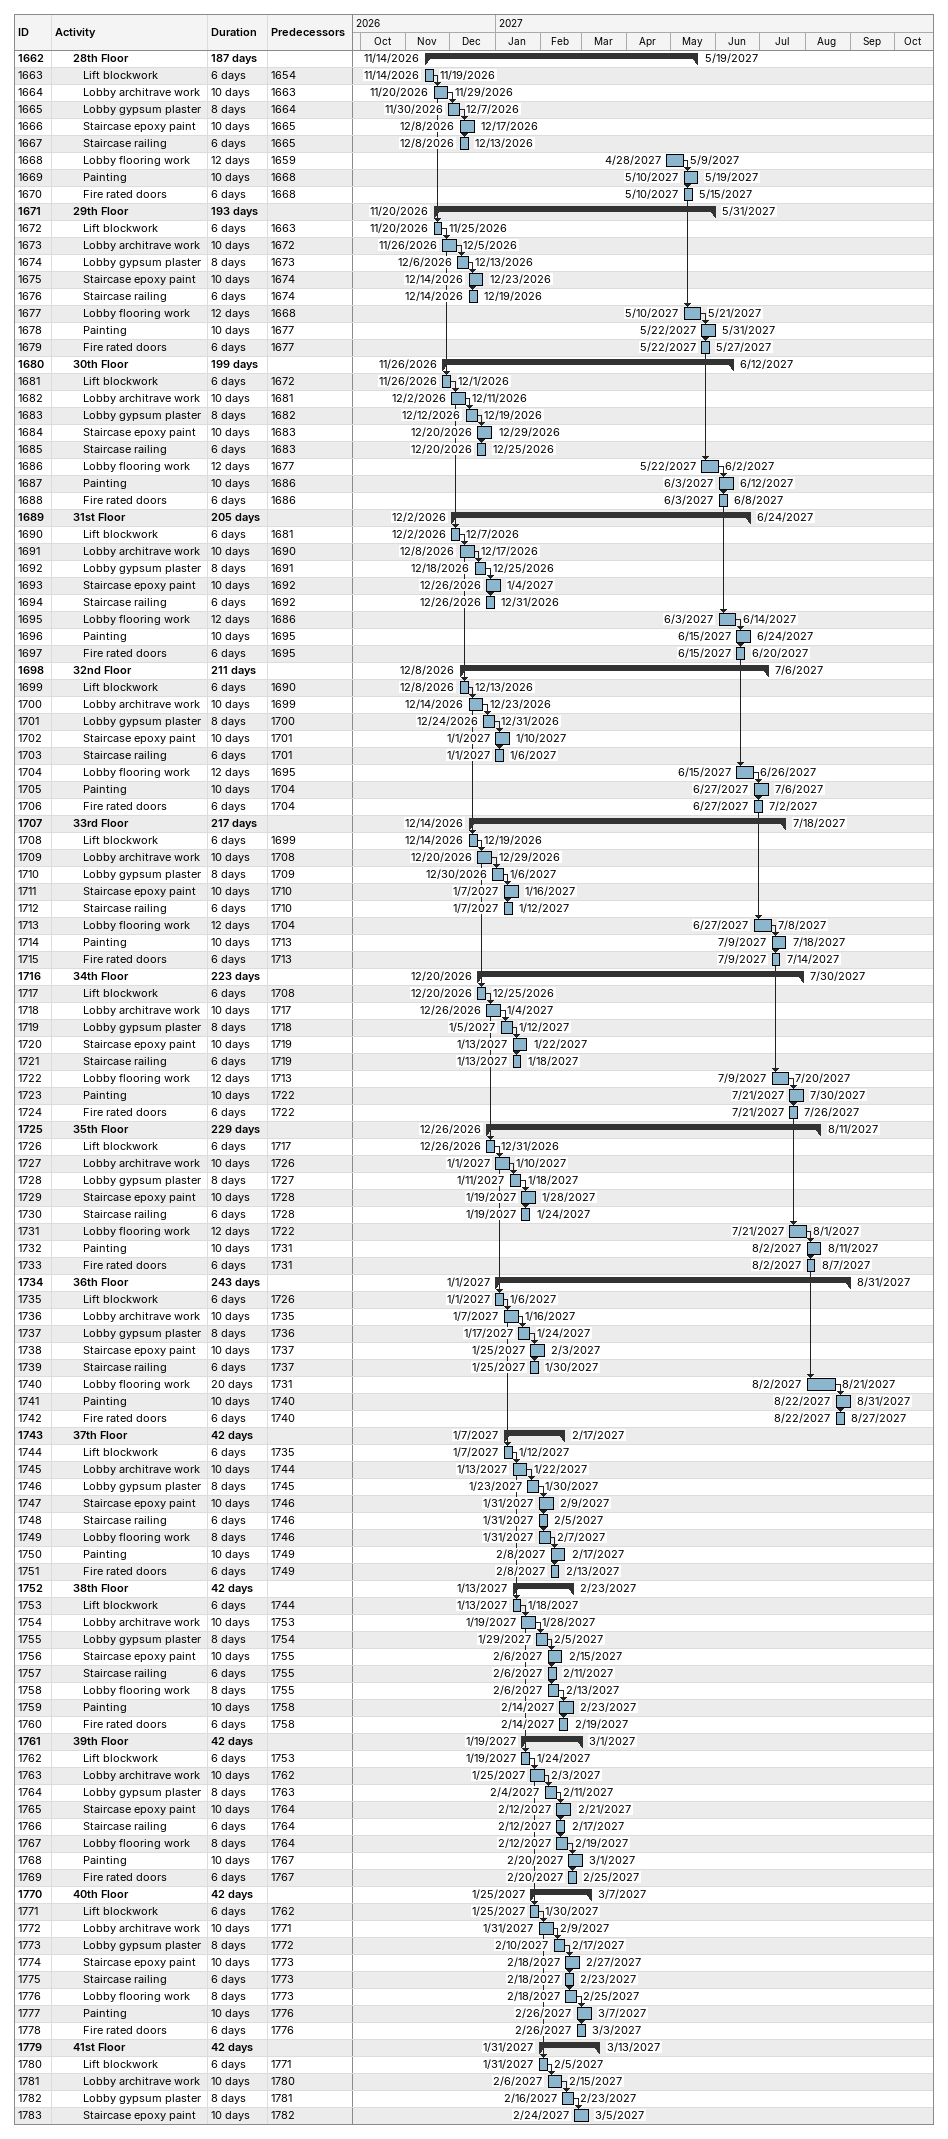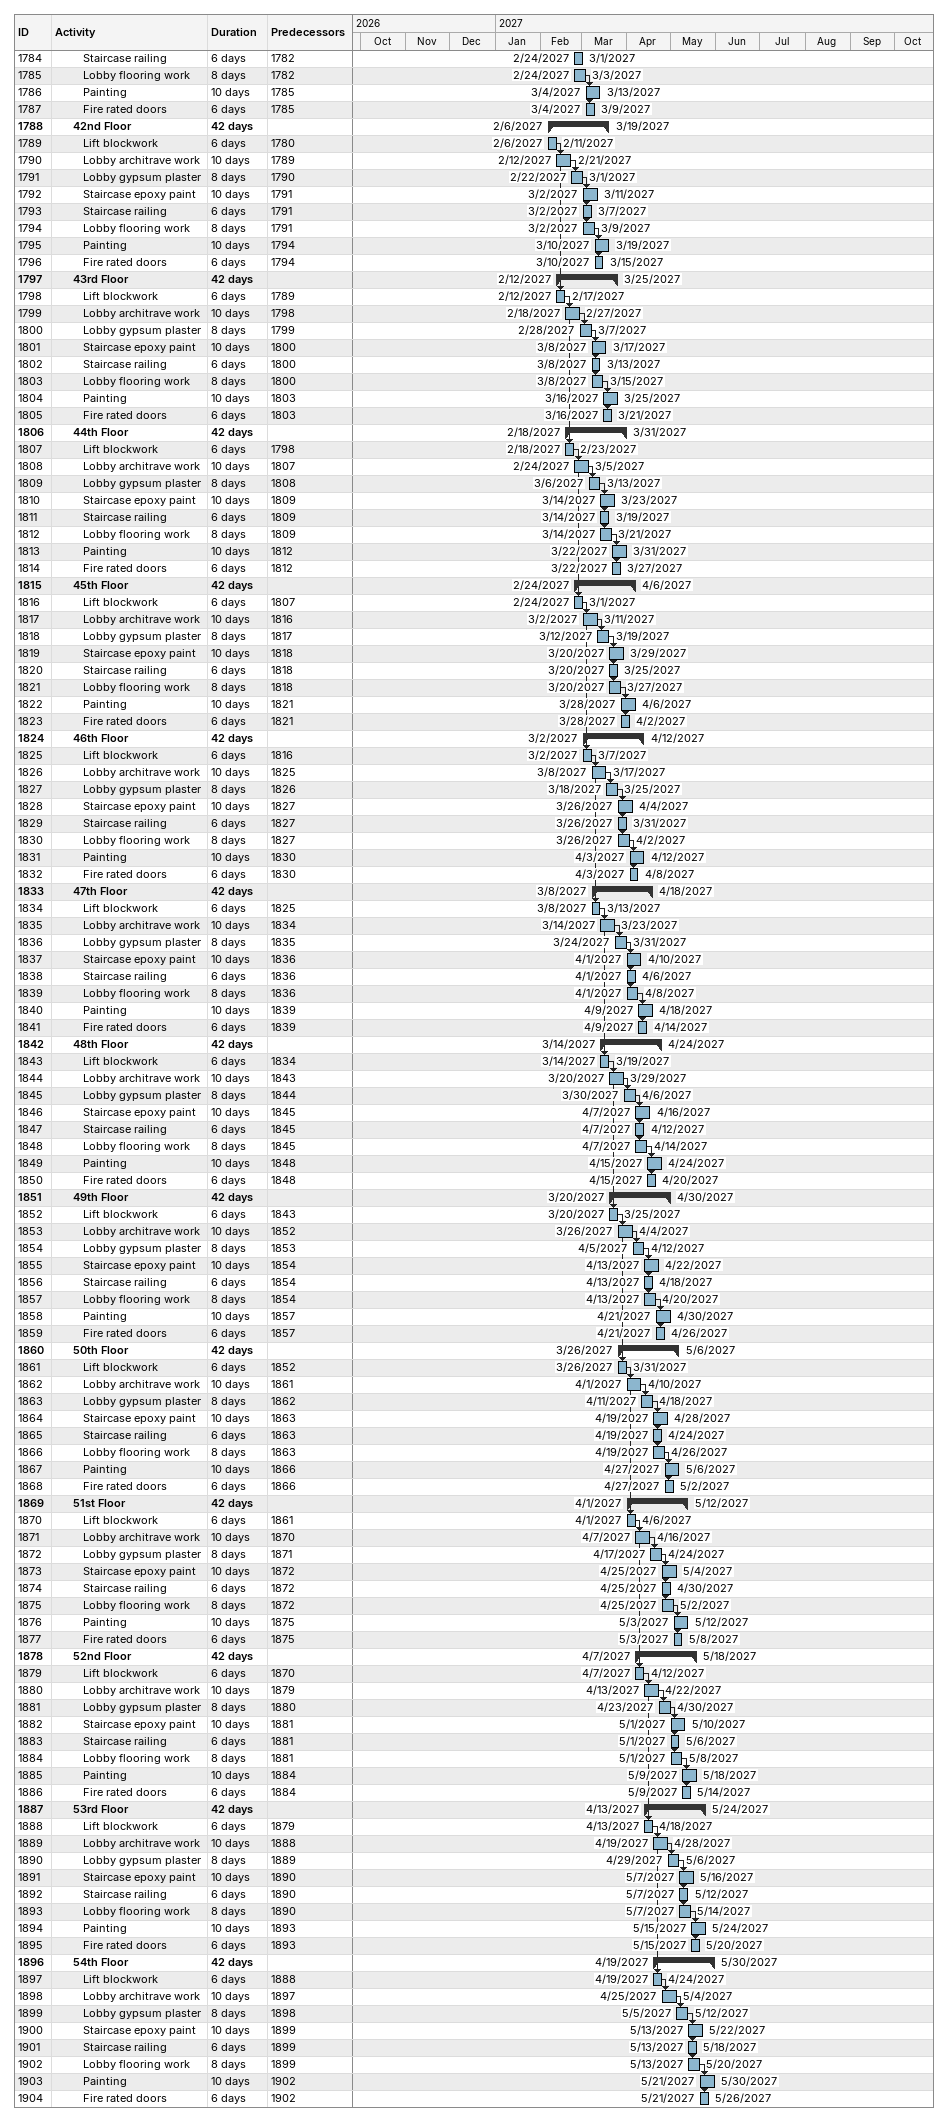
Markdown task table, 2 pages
| ID | Level | Task | Duration | Start | Finish | Predecessors |
|---|---|---|---|---|---|---|
| 1662 | 3 | **28th Floor** | 187d | 2026-11-14 | 2027-05-19 |  |
| 1663 | 4 | Lift blockwork | 6d | 2026-11-14 | 2026-11-19 | 1654 |
| 1664 | 4 | Lobby architrave work | 10d | 2026-11-20 | 2026-11-29 | 1663 |
| 1665 | 4 | Lobby gypsum plaster | 8d | 2026-11-30 | 2026-12-07 | 1664 |
| 1666 | 4 | Staircase epoxy paint | 10d | 2026-12-08 | 2026-12-17 | 1665 |
| 1667 | 4 | Staircase railing | 6d | 2026-12-08 | 2026-12-13 | 1665 |
| 1668 | 4 | Lobby flooring work | 12d | 2027-04-28 | 2027-05-09 | 1659 |
| 1669 | 4 | Painting | 10d | 2027-05-10 | 2027-05-19 | 1668 |
| 1670 | 4 | Fire rated doors | 6d | 2027-05-10 | 2027-05-15 | 1668 |
| 1671 | 3 | **29th Floor** | 193d | 2026-11-20 | 2027-05-31 |  |
| 1672 | 4 | Lift blockwork | 6d | 2026-11-20 | 2026-11-25 | 1663 |
| 1673 | 4 | Lobby architrave work | 10d | 2026-11-26 | 2026-12-05 | 1672 |
| 1674 | 4 | Lobby gypsum plaster | 8d | 2026-12-06 | 2026-12-13 | 1673 |
| 1675 | 4 | Staircase epoxy paint | 10d | 2026-12-14 | 2026-12-23 | 1674 |
| 1676 | 4 | Staircase railing | 6d | 2026-12-14 | 2026-12-19 | 1674 |
| 1677 | 4 | Lobby flooring work | 12d | 2027-05-10 | 2027-05-21 | 1668 |
| 1678 | 4 | Painting | 10d | 2027-05-22 | 2027-05-31 | 1677 |
| 1679 | 4 | Fire rated doors | 6d | 2027-05-22 | 2027-05-27 | 1677 |
| 1680 | 3 | **30th Floor** | 199d | 2026-11-26 | 2027-06-12 |  |
| 1681 | 4 | Lift blockwork | 6d | 2026-11-26 | 2026-12-01 | 1672 |
| 1682 | 4 | Lobby architrave work | 10d | 2026-12-02 | 2026-12-11 | 1681 |
| 1683 | 4 | Lobby gypsum plaster | 8d | 2026-12-12 | 2026-12-19 | 1682 |
| 1684 | 4 | Staircase epoxy paint | 10d | 2026-12-20 | 2026-12-29 | 1683 |
| 1685 | 4 | Staircase railing | 6d | 2026-12-20 | 2026-12-25 | 1683 |
| 1686 | 4 | Lobby flooring work | 12d | 2027-05-22 | 2027-06-02 | 1677 |
| 1687 | 4 | Painting | 10d | 2027-06-03 | 2027-06-12 | 1686 |
| 1688 | 4 | Fire rated doors | 6d | 2027-06-03 | 2027-06-08 | 1686 |
| 1689 | 3 | **31st Floor** | 205d | 2026-12-02 | 2027-06-24 |  |
| 1690 | 4 | Lift blockwork | 6d | 2026-12-02 | 2026-12-07 | 1681 |
| 1691 | 4 | Lobby architrave work | 10d | 2026-12-08 | 2026-12-17 | 1690 |
| 1692 | 4 | Lobby gypsum plaster | 8d | 2026-12-18 | 2026-12-25 | 1691 |
| 1693 | 4 | Staircase epoxy paint | 10d | 2026-12-26 | 2027-01-04 | 1692 |
| 1694 | 4 | Staircase railing | 6d | 2026-12-26 | 2026-12-31 | 1692 |
| 1695 | 4 | Lobby flooring work | 12d | 2027-06-03 | 2027-06-14 | 1686 |
| 1696 | 4 | Painting | 10d | 2027-06-15 | 2027-06-24 | 1695 |
| 1697 | 4 | Fire rated doors | 6d | 2027-06-15 | 2027-06-20 | 1695 |
| 1698 | 3 | **32nd Floor** | 211d | 2026-12-08 | 2027-07-06 |  |
| 1699 | 4 | Lift blockwork | 6d | 2026-12-08 | 2026-12-13 | 1690 |
| 1700 | 4 | Lobby architrave work | 10d | 2026-12-14 | 2026-12-23 | 1699 |
| 1701 | 4 | Lobby gypsum plaster | 8d | 2026-12-24 | 2026-12-31 | 1700 |
| 1702 | 4 | Staircase epoxy paint | 10d | 2027-01-01 | 2027-01-10 | 1701 |
| 1703 | 4 | Staircase railing | 6d | 2027-01-01 | 2027-01-06 | 1701 |
| 1704 | 4 | Lobby flooring work | 12d | 2027-06-15 | 2027-06-26 | 1695 |
| 1705 | 4 | Painting | 10d | 2027-06-27 | 2027-07-06 | 1704 |
| 1706 | 4 | Fire rated doors | 6d | 2027-06-27 | 2027-07-02 | 1704 |
| 1707 | 3 | **33rd Floor** | 217d | 2026-12-14 | 2027-07-18 |  |
| 1708 | 4 | Lift blockwork | 6d | 2026-12-14 | 2026-12-19 | 1699 |
| 1709 | 4 | Lobby architrave work | 10d | 2026-12-20 | 2026-12-29 | 1708 |
| 1710 | 4 | Lobby gypsum plaster | 8d | 2026-12-30 | 2027-01-06 | 1709 |
| 1711 | 4 | Staircase epoxy paint | 10d | 2027-01-07 | 2027-01-16 | 1710 |
| 1712 | 4 | Staircase railing | 6d | 2027-01-07 | 2027-01-12 | 1710 |
| 1713 | 4 | Lobby flooring work | 12d | 2027-06-27 | 2027-07-08 | 1704 |
| 1714 | 4 | Painting | 10d | 2027-07-09 | 2027-07-18 | 1713 |
| 1715 | 4 | Fire rated doors | 6d | 2027-07-09 | 2027-07-14 | 1713 |
| 1716 | 3 | **34th Floor** | 223d | 2026-12-20 | 2027-07-30 |  |
| 1717 | 4 | Lift blockwork | 6d | 2026-12-20 | 2026-12-25 | 1708 |
| 1718 | 4 | Lobby architrave work | 10d | 2026-12-26 | 2027-01-04 | 1717 |
| 1719 | 4 | Lobby gypsum plaster | 8d | 2027-01-05 | 2027-01-12 | 1718 |
| 1720 | 4 | Staircase epoxy paint | 10d | 2027-01-13 | 2027-01-22 | 1719 |
| 1721 | 4 | Staircase railing | 6d | 2027-01-13 | 2027-01-18 | 1719 |
| 1722 | 4 | Lobby flooring work | 12d | 2027-07-09 | 2027-07-20 | 1713 |
| 1723 | 4 | Painting | 10d | 2027-07-21 | 2027-07-30 | 1722 |
| 1724 | 4 | Fire rated doors | 6d | 2027-07-21 | 2027-07-26 | 1722 |
| 1725 | 3 | **35th Floor** | 229d | 2026-12-26 | 2027-08-11 |  |
| 1726 | 4 | Lift blockwork | 6d | 2026-12-26 | 2026-12-31 | 1717 |
| 1727 | 4 | Lobby architrave work | 10d | 2027-01-01 | 2027-01-10 | 1726 |
| 1728 | 4 | Lobby gypsum plaster | 8d | 2027-01-11 | 2027-01-18 | 1727 |
| 1729 | 4 | Staircase epoxy paint | 10d | 2027-01-19 | 2027-01-28 | 1728 |
| 1730 | 4 | Staircase railing | 6d | 2027-01-19 | 2027-01-24 | 1728 |
| 1731 | 4 | Lobby flooring work | 12d | 2027-07-21 | 2027-08-01 | 1722 |
| 1732 | 4 | Painting | 10d | 2027-08-02 | 2027-08-11 | 1731 |
| 1733 | 4 | Fire rated doors | 6d | 2027-08-02 | 2027-08-07 | 1731 |
| 1734 | 3 | **36th Floor** | 243d | 2027-01-01 | 2027-08-31 |  |
| 1735 | 4 | Lift blockwork | 6d | 2027-01-01 | 2027-01-06 | 1726 |
| 1736 | 4 | Lobby architrave work | 10d | 2027-01-07 | 2027-01-16 | 1735 |
| 1737 | 4 | Lobby gypsum plaster | 8d | 2027-01-17 | 2027-01-24 | 1736 |
| 1738 | 4 | Staircase epoxy paint | 10d | 2027-01-25 | 2027-02-03 | 1737 |
| 1739 | 4 | Staircase railing | 6d | 2027-01-25 | 2027-01-30 | 1737 |
| 1740 | 4 | Lobby flooring work | 20d | 2027-08-02 | 2027-08-21 | 1731 |
| 1741 | 4 | Painting | 10d | 2027-08-22 | 2027-08-31 | 1740 |
| 1742 | 4 | Fire rated doors | 6d | 2027-08-22 | 2027-08-27 | 1740 |
| 1743 | 3 | **37th Floor** | 42d | 2027-01-07 | 2027-02-17 |  |
| 1744 | 4 | Lift blockwork | 6d | 2027-01-07 | 2027-01-12 | 1735 |
| 1745 | 4 | Lobby architrave work | 10d | 2027-01-13 | 2027-01-22 | 1744 |
| 1746 | 4 | Lobby gypsum plaster | 8d | 2027-01-23 | 2027-01-30 | 1745 |
| 1747 | 4 | Staircase epoxy paint | 10d | 2027-01-31 | 2027-02-09 | 1746 |
| 1748 | 4 | Staircase railing | 6d | 2027-01-31 | 2027-02-05 | 1746 |
| 1749 | 4 | Lobby flooring work | 8d | 2027-01-31 | 2027-02-07 | 1746 |
| 1750 | 4 | Painting | 10d | 2027-02-08 | 2027-02-17 | 1749 |
| 1751 | 4 | Fire rated doors | 6d | 2027-02-08 | 2027-02-13 | 1749 |
| 1752 | 3 | **38th Floor** | 42d | 2027-01-13 | 2027-02-23 |  |
| 1753 | 4 | Lift blockwork | 6d | 2027-01-13 | 2027-01-18 | 1744 |
| 1754 | 4 | Lobby architrave work | 10d | 2027-01-19 | 2027-01-28 | 1753 |
| 1755 | 4 | Lobby gypsum plaster | 8d | 2027-01-29 | 2027-02-05 | 1754 |
| 1756 | 4 | Staircase epoxy paint | 10d | 2027-02-06 | 2027-02-15 | 1755 |
| 1757 | 4 | Staircase railing | 6d | 2027-02-06 | 2027-02-11 | 1755 |
| 1758 | 4 | Lobby flooring work | 8d | 2027-02-06 | 2027-02-13 | 1755 |
| 1759 | 4 | Painting | 10d | 2027-02-14 | 2027-02-23 | 1758 |
| 1760 | 4 | Fire rated doors | 6d | 2027-02-14 | 2027-02-19 | 1758 |
| 1761 | 3 | **39th Floor** | 42d | 2027-01-19 | 2027-03-01 |  |
| 1762 | 4 | Lift blockwork | 6d | 2027-01-19 | 2027-01-24 | 1753 |
| 1763 | 4 | Lobby architrave work | 10d | 2027-01-25 | 2027-02-03 | 1762 |
| 1764 | 4 | Lobby gypsum plaster | 8d | 2027-02-04 | 2027-02-11 | 1763 |
| 1765 | 4 | Staircase epoxy paint | 10d | 2027-02-12 | 2027-02-21 | 1764 |
| 1766 | 4 | Staircase railing | 6d | 2027-02-12 | 2027-02-17 | 1764 |
| 1767 | 4 | Lobby flooring work | 8d | 2027-02-12 | 2027-02-19 | 1764 |
| 1768 | 4 | Painting | 10d | 2027-02-20 | 2027-03-01 | 1767 |
| 1769 | 4 | Fire rated doors | 6d | 2027-02-20 | 2027-02-25 | 1767 |
| 1770 | 3 | **40th Floor** | 42d | 2027-01-25 | 2027-03-07 |  |
| 1771 | 4 | Lift blockwork | 6d | 2027-01-25 | 2027-01-30 | 1762 |
| 1772 | 4 | Lobby architrave work | 10d | 2027-01-31 | 2027-02-09 | 1771 |
| 1773 | 4 | Lobby gypsum plaster | 8d | 2027-02-10 | 2027-02-17 | 1772 |
| 1774 | 4 | Staircase epoxy paint | 10d | 2027-02-18 | 2027-02-27 | 1773 |
| 1775 | 4 | Staircase railing | 6d | 2027-02-18 | 2027-02-23 | 1773 |
| 1776 | 4 | Lobby flooring work | 8d | 2027-02-18 | 2027-02-25 | 1773 |
| 1777 | 4 | Painting | 10d | 2027-02-26 | 2027-03-07 | 1776 |
| 1778 | 4 | Fire rated doors | 6d | 2027-02-26 | 2027-03-03 | 1776 |
| 1779 | 3 | **41st Floor** | 42d | 2027-01-31 | 2027-03-13 |  |
| 1780 | 4 | Lift blockwork | 6d | 2027-01-31 | 2027-02-05 | 1771 |
| 1781 | 4 | Lobby architrave work | 10d | 2027-02-06 | 2027-02-15 | 1780 |
| 1782 | 4 | Lobby gypsum plaster | 8d | 2027-02-16 | 2027-02-23 | 1781 |
| 1783 | 4 | Staircase epoxy paint | 10d | 2027-02-24 | 2027-03-05 | 1782 |
| 1784 | 4 | Staircase railing | 6d | 2027-02-24 | 2027-03-01 | 1782 |
| 1785 | 4 | Lobby flooring work | 8d | 2027-02-24 | 2027-03-03 | 1782 |
| 1786 | 4 | Painting | 10d | 2027-03-04 | 2027-03-13 | 1785 |
| 1787 | 4 | Fire rated doors | 6d | 2027-03-04 | 2027-03-09 | 1785 |
| 1788 | 3 | **42nd Floor** | 42d | 2027-02-06 | 2027-03-19 |  |
| 1789 | 4 | Lift blockwork | 6d | 2027-02-06 | 2027-02-11 | 1780 |
| 1790 | 4 | Lobby architrave work | 10d | 2027-02-12 | 2027-02-21 | 1789 |
| 1791 | 4 | Lobby gypsum plaster | 8d | 2027-02-22 | 2027-03-01 | 1790 |
| 1792 | 4 | Staircase epoxy paint | 10d | 2027-03-02 | 2027-03-11 | 1791 |
| 1793 | 4 | Staircase railing | 6d | 2027-03-02 | 2027-03-07 | 1791 |
| 1794 | 4 | Lobby flooring work | 8d | 2027-03-02 | 2027-03-09 | 1791 |
| 1795 | 4 | Painting | 10d | 2027-03-10 | 2027-03-19 | 1794 |
| 1796 | 4 | Fire rated doors | 6d | 2027-03-10 | 2027-03-15 | 1794 |
| 1797 | 3 | **43rd Floor** | 42d | 2027-02-12 | 2027-03-25 |  |
| 1798 | 4 | Lift blockwork | 6d | 2027-02-12 | 2027-02-17 | 1789 |
| 1799 | 4 | Lobby architrave work | 10d | 2027-02-18 | 2027-02-27 | 1798 |
| 1800 | 4 | Lobby gypsum plaster | 8d | 2027-02-28 | 2027-03-07 | 1799 |
| 1801 | 4 | Staircase epoxy paint | 10d | 2027-03-08 | 2027-03-17 | 1800 |
| 1802 | 4 | Staircase railing | 6d | 2027-03-08 | 2027-03-13 | 1800 |
| 1803 | 4 | Lobby flooring work | 8d | 2027-03-08 | 2027-03-15 | 1800 |
| 1804 | 4 | Painting | 10d | 2027-03-16 | 2027-03-25 | 1803 |
| 1805 | 4 | Fire rated doors | 6d | 2027-03-16 | 2027-03-21 | 1803 |
| 1806 | 3 | **44th Floor** | 42d | 2027-02-18 | 2027-03-31 |  |
| 1807 | 4 | Lift blockwork | 6d | 2027-02-18 | 2027-02-23 | 1798 |
| 1808 | 4 | Lobby architrave work | 10d | 2027-02-24 | 2027-03-05 | 1807 |
| 1809 | 4 | Lobby gypsum plaster | 8d | 2027-03-06 | 2027-03-13 | 1808 |
| 1810 | 4 | Staircase epoxy paint | 10d | 2027-03-14 | 2027-03-23 | 1809 |
| 1811 | 4 | Staircase railing | 6d | 2027-03-14 | 2027-03-19 | 1809 |
| 1812 | 4 | Lobby flooring work | 8d | 2027-03-14 | 2027-03-21 | 1809 |
| 1813 | 4 | Painting | 10d | 2027-03-22 | 2027-03-31 | 1812 |
| 1814 | 4 | Fire rated doors | 6d | 2027-03-22 | 2027-03-27 | 1812 |
| 1815 | 3 | **45th Floor** | 42d | 2027-02-24 | 2027-04-06 |  |
| 1816 | 4 | Lift blockwork | 6d | 2027-02-24 | 2027-03-01 | 1807 |
| 1817 | 4 | Lobby architrave work | 10d | 2027-03-02 | 2027-03-11 | 1816 |
| 1818 | 4 | Lobby gypsum plaster | 8d | 2027-03-12 | 2027-03-19 | 1817 |
| 1819 | 4 | Staircase epoxy paint | 10d | 2027-03-20 | 2027-03-29 | 1818 |
| 1820 | 4 | Staircase railing | 6d | 2027-03-20 | 2027-03-25 | 1818 |
| 1821 | 4 | Lobby flooring work | 8d | 2027-03-20 | 2027-03-27 | 1818 |
| 1822 | 4 | Painting | 10d | 2027-03-28 | 2027-04-06 | 1821 |
| 1823 | 4 | Fire rated doors | 6d | 2027-03-28 | 2027-04-02 | 1821 |
| 1824 | 3 | **46th Floor** | 42d | 2027-03-02 | 2027-04-12 |  |
| 1825 | 4 | Lift blockwork | 6d | 2027-03-02 | 2027-03-07 | 1816 |
| 1826 | 4 | Lobby architrave work | 10d | 2027-03-08 | 2027-03-17 | 1825 |
| 1827 | 4 | Lobby gypsum plaster | 8d | 2027-03-18 | 2027-03-25 | 1826 |
| 1828 | 4 | Staircase epoxy paint | 10d | 2027-03-26 | 2027-04-04 | 1827 |
| 1829 | 4 | Staircase railing | 6d | 2027-03-26 | 2027-03-31 | 1827 |
| 1830 | 4 | Lobby flooring work | 8d | 2027-03-26 | 2027-04-02 | 1827 |
| 1831 | 4 | Painting | 10d | 2027-04-03 | 2027-04-12 | 1830 |
| 1832 | 4 | Fire rated doors | 6d | 2027-04-03 | 2027-04-08 | 1830 |
| 1833 | 3 | **47th Floor** | 42d | 2027-03-08 | 2027-04-18 |  |
| 1834 | 4 | Lift blockwork | 6d | 2027-03-08 | 2027-03-13 | 1825 |
| 1835 | 4 | Lobby architrave work | 10d | 2027-03-14 | 2027-03-23 | 1834 |
| 1836 | 4 | Lobby gypsum plaster | 8d | 2027-03-24 | 2027-03-31 | 1835 |
| 1837 | 4 | Staircase epoxy paint | 10d | 2027-04-01 | 2027-04-10 | 1836 |
| 1838 | 4 | Staircase railing | 6d | 2027-04-01 | 2027-04-06 | 1836 |
| 1839 | 4 | Lobby flooring work | 8d | 2027-04-01 | 2027-04-08 | 1836 |
| 1840 | 4 | Painting | 10d | 2027-04-09 | 2027-04-18 | 1839 |
| 1841 | 4 | Fire rated doors | 6d | 2027-04-09 | 2027-04-14 | 1839 |
| 1842 | 3 | **48th Floor** | 42d | 2027-03-14 | 2027-04-24 |  |
| 1843 | 4 | Lift blockwork | 6d | 2027-03-14 | 2027-03-19 | 1834 |
| 1844 | 4 | Lobby architrave work | 10d | 2027-03-20 | 2027-03-29 | 1843 |
| 1845 | 4 | Lobby gypsum plaster | 8d | 2027-03-30 | 2027-04-06 | 1844 |
| 1846 | 4 | Staircase epoxy paint | 10d | 2027-04-07 | 2027-04-16 | 1845 |
| 1847 | 4 | Staircase railing | 6d | 2027-04-07 | 2027-04-12 | 1845 |
| 1848 | 4 | Lobby flooring work | 8d | 2027-04-07 | 2027-04-14 | 1845 |
| 1849 | 4 | Painting | 10d | 2027-04-15 | 2027-04-24 | 1848 |
| 1850 | 4 | Fire rated doors | 6d | 2027-04-15 | 2027-04-20 | 1848 |
| 1851 | 3 | **49th Floor** | 42d | 2027-03-20 | 2027-04-30 |  |
| 1852 | 4 | Lift blockwork | 6d | 2027-03-20 | 2027-03-25 | 1843 |
| 1853 | 4 | Lobby architrave work | 10d | 2027-03-26 | 2027-04-04 | 1852 |
| 1854 | 4 | Lobby gypsum plaster | 8d | 2027-04-05 | 2027-04-12 | 1853 |
| 1855 | 4 | Staircase epoxy paint | 10d | 2027-04-13 | 2027-04-22 | 1854 |
| 1856 | 4 | Staircase railing | 6d | 2027-04-13 | 2027-04-18 | 1854 |
| 1857 | 4 | Lobby flooring work | 8d | 2027-04-13 | 2027-04-20 | 1854 |
| 1858 | 4 | Painting | 10d | 2027-04-21 | 2027-04-30 | 1857 |
| 1859 | 4 | Fire rated doors | 6d | 2027-04-21 | 2027-04-26 | 1857 |
| 1860 | 3 | **50th Floor** | 42d | 2027-03-26 | 2027-05-06 |  |
| 1861 | 4 | Lift blockwork | 6d | 2027-03-26 | 2027-03-31 | 1852 |
| 1862 | 4 | Lobby architrave work | 10d | 2027-04-01 | 2027-04-10 | 1861 |
| 1863 | 4 | Lobby gypsum plaster | 8d | 2027-04-11 | 2027-04-18 | 1862 |
| 1864 | 4 | Staircase epoxy paint | 10d | 2027-04-19 | 2027-04-28 | 1863 |
| 1865 | 4 | Staircase railing | 6d | 2027-04-19 | 2027-04-24 | 1863 |
| 1866 | 4 | Lobby flooring work | 8d | 2027-04-19 | 2027-04-26 | 1863 |
| 1867 | 4 | Painting | 10d | 2027-04-27 | 2027-05-06 | 1866 |
| 1868 | 4 | Fire rated doors | 6d | 2027-04-27 | 2027-05-02 | 1866 |
| 1869 | 3 | **51st Floor** | 42d | 2027-04-01 | 2027-05-12 |  |
| 1870 | 4 | Lift blockwork | 6d | 2027-04-01 | 2027-04-06 | 1861 |
| 1871 | 4 | Lobby architrave work | 10d | 2027-04-07 | 2027-04-16 | 1870 |
| 1872 | 4 | Lobby gypsum plaster | 8d | 2027-04-17 | 2027-04-24 | 1871 |
| 1873 | 4 | Staircase epoxy paint | 10d | 2027-04-25 | 2027-05-04 | 1872 |
| 1874 | 4 | Staircase railing | 6d | 2027-04-25 | 2027-04-30 | 1872 |
| 1875 | 4 | Lobby flooring work | 8d | 2027-04-25 | 2027-05-02 | 1872 |
| 1876 | 4 | Painting | 10d | 2027-05-03 | 2027-05-12 | 1875 |
| 1877 | 4 | Fire rated doors | 6d | 2027-05-03 | 2027-05-08 | 1875 |
| 1878 | 3 | **52nd Floor** | 42d | 2027-04-07 | 2027-05-18 |  |
| 1879 | 4 | Lift blockwork | 6d | 2027-04-07 | 2027-04-12 | 1870 |
| 1880 | 4 | Lobby architrave work | 10d | 2027-04-13 | 2027-04-22 | 1879 |
| 1881 | 4 | Lobby gypsum plaster | 8d | 2027-04-23 | 2027-04-30 | 1880 |
| 1882 | 4 | Staircase epoxy paint | 10d | 2027-05-01 | 2027-05-10 | 1881 |
| 1883 | 4 | Staircase railing | 6d | 2027-05-01 | 2027-05-06 | 1881 |
| 1884 | 4 | Lobby flooring work | 8d | 2027-05-01 | 2027-05-08 | 1881 |
| 1885 | 4 | Painting | 10d | 2027-05-09 | 2027-05-18 | 1884 |
| 1886 | 4 | Fire rated doors | 6d | 2027-05-09 | 2027-05-14 | 1884 |
| 1887 | 3 | **53rd Floor** | 42d | 2027-04-13 | 2027-05-24 |  |
| 1888 | 4 | Lift blockwork | 6d | 2027-04-13 | 2027-04-18 | 1879 |
| 1889 | 4 | Lobby architrave work | 10d | 2027-04-19 | 2027-04-28 | 1888 |
| 1890 | 4 | Lobby gypsum plaster | 8d | 2027-04-29 | 2027-05-06 | 1889 |
| 1891 | 4 | Staircase epoxy paint | 10d | 2027-05-07 | 2027-05-16 | 1890 |
| 1892 | 4 | Staircase railing | 6d | 2027-05-07 | 2027-05-12 | 1890 |
| 1893 | 4 | Lobby flooring work | 8d | 2027-05-07 | 2027-05-14 | 1890 |
| 1894 | 4 | Painting | 10d | 2027-05-15 | 2027-05-24 | 1893 |
| 1895 | 4 | Fire rated doors | 6d | 2027-05-15 | 2027-05-20 | 1893 |
| 1896 | 3 | **54th Floor** | 42d | 2027-04-19 | 2027-05-30 |  |
| 1897 | 4 | Lift blockwork | 6d | 2027-04-19 | 2027-04-24 | 1888 |
| 1898 | 4 | Lobby architrave work | 10d | 2027-04-25 | 2027-05-04 | 1897 |
| 1899 | 4 | Lobby gypsum plaster | 8d | 2027-05-05 | 2027-05-12 | 1898 |
| 1900 | 4 | Staircase epoxy paint | 10d | 2027-05-13 | 2027-05-22 | 1899 |
| 1901 | 4 | Staircase railing | 6d | 2027-05-13 | 2027-05-18 | 1899 |
| 1902 | 4 | Lobby flooring work | 8d | 2027-05-13 | 2027-05-20 | 1899 |
| 1903 | 4 | Painting | 10d | 2027-05-21 | 2027-05-30 | 1902 |
| 1904 | 4 | Fire rated doors | 6d | 2027-05-21 | 2027-05-26 | 1902 |
